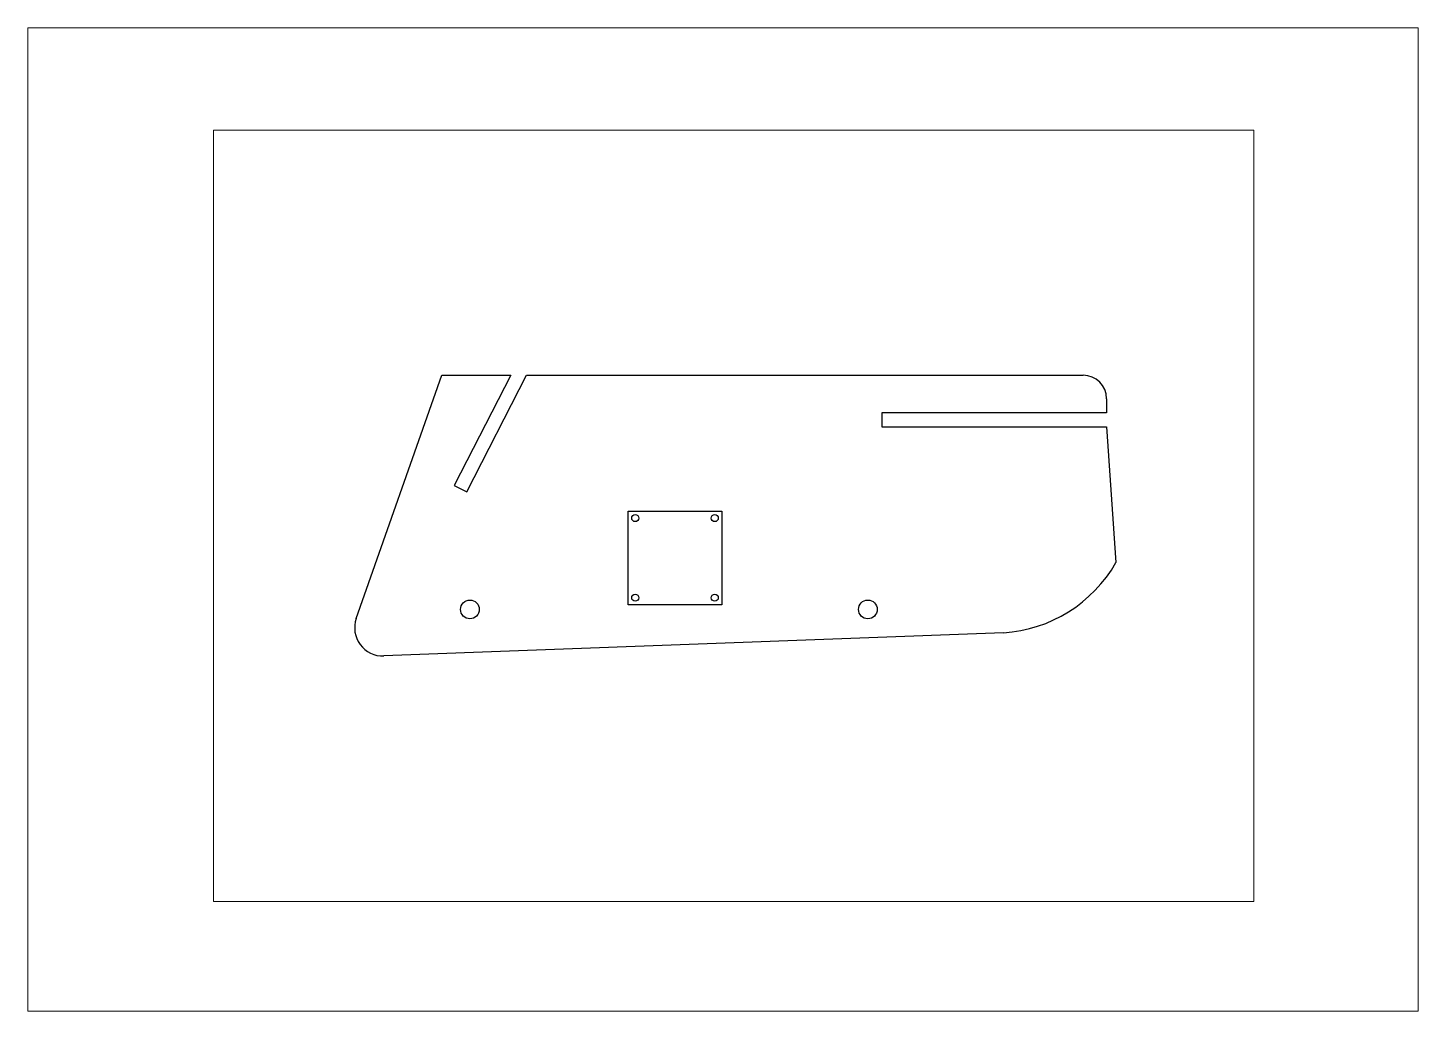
# Paper-space layout 'Layout1' of a CAD drawing. Extents: x 0 to 297, y 0 to 210.
# The model-space entities are those that its viewports show. They can reach past a viewport. Long polylines and large blocks are cut down to what shows.
import ezdxf

# ---------------------------------------------------------------- set-up
doc = ezdxf.new("R2010")
doc.units = 0
doc.header["$MEASUREMENT"] = 0

msp = doc.modelspace()

# ---------------------------------------------------------------- linework, layer by layer
at = {"color": 7, "linetype": 'Continuous'}
for p, q in [((70.161114, 83.845764), (88.440834, 135.79865)), ((88.440834, 135.79865), (103.16466, 135.79865)), ((103.16466, 135.79865), (91.108745, 112.23933)), ((93.779384, 110.87269), (106.53464, 135.79865)), ((106.53464, 135.79865), (225.44083, 135.79865)), ((230.44083, 130.79865), (230.44083, 127.79865)), ((182.44083, 127.79865), (182.44083, 124.79865)), ((230.44083, 127.79865), (182.44083, 127.79865)), ((182.44083, 124.79865), (230.44083, 124.79865)), ((230.44083, 124.79865), (232.44083, 95.798653)), ((91.108745, 112.23933), (93.779384, 110.87269)), ((128.24666, 86.798653), (128.24666, 106.79865)), ((128.24666, 106.79865), (148.24666, 106.79865)), ((148.24666, 106.79865), (148.24666, 86.798653)), ((148.24666, 86.798653), (128.24666, 86.798653)), ((208.44083, 80.798653), (76.044713, 75.858499))]:
    msp.add_line(p, q, dxfattribs=at)
for centre, radius in [((129.74666, 105.29865), 0.75), ((146.74666, 105.29865), 0.75), ((94.440834, 85.798653), 2), ((129.74666, 88.298653), 0.75), ((146.74666, 88.298653), 0.75), ((179.44083, 85.798653), 2)]:
    msp.add_circle(centre, radius, dxfattribs=at)
for centre, radius, start, end in [((225.44083, 130.79865), 5, 0, 90), ((206.42088, 110.73057), 30, 273.86074, 330.15003), ((75.820988, 81.854327), 6, 160.61548, 272.13691)]:
    msp.add_arc(centre, radius, start, end, dxfattribs=at)

psp = doc.layouts.get("Layout1")

# ---------------------------------------------------------------- viewports
at = {"layer": '0', "color": 3, "linetype": 'Continuous'}
psp.add_viewport(center=(148.5, 105), size=(297, 210), view_center_point=(148.5, 105), view_height=210, dxfattribs=at)
psp.add_viewport(center=(150.7742, 105.7694), size=(222.262, 164.74681), view_center_point=(150.7742, 105.7694), view_height=164.74681, status=3, dxfattribs=at)

doc.saveas('drawing.dxf')
